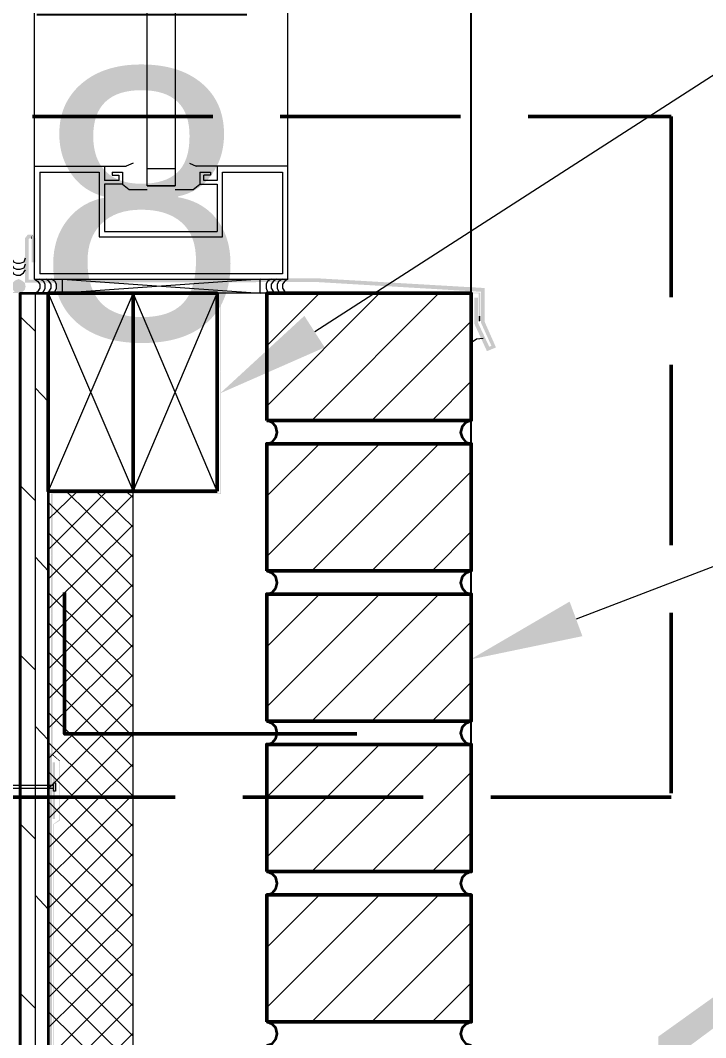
# Model space of a CAD drawing. Header units: inches. Extents: x 5 to 516, y -193 to 129.
# Drawn here: x 354.601 to 355.614, y -43.736 to -42.232 of the extents above; entities that cross this region are included whole.
import ezdxf

# ---------------------------------------------------------------- set-up
doc = ezdxf.new("R2010")
doc.units = ezdxf.units.IN
doc.header["$MEASUREMENT"] = 0
doc.linetypes.add('PDF_IMPORT', pattern=[1, 0.8, -0.2])
for name, color, linetype in [('Highlight', 210, 'Continuous'), ('PDF5_Geometry', 7, 'Continuous'), ('PDF5_Solid Fills', 7, 'Continuous')]:
    doc.layers.add(name, color=color, linetype=linetype)
doc.styles.get("Standard").update_dxf_attribs({"font": 'arial.ttf'})
doc.dimstyles.get("Standard").update_dxf_attribs({"dimtxt": 0.4, "dimasz": 0.18, "dimexe": 0.18, "dimexo": 0.0625, "dimgap": 0.09, "dimtad": 0, "dimtih": 1, "dimtoh": 1, "dimdec": 4, "dimlfac": 12, "dimzin": 0, "dimdsep": 46, "dimlunit": 4, "dimtxsty": 'Standard', "dimcen": 0.09, "dimadec": 3, "dimazin": 0, "dimtfac": 1, "dimtdec": 4, "dimtofl": 0, "dimtmove": 0, "dimatfit": 3, "dimfxl": 1, "dimtolj": 1, "dimtzin": 0, "dimarcsym": 0})

# ---------------------------------------------------------------- blocks, each defined once
blk = doc.blocks.new('*D80')
at = {"layer": 'Defpoints', "color": 0, "transparency": 16777216}
for p in [(355.2677, -40.6084), (354.101, -42.6568), (355.2677, -43.5246)]:
    blk.add_point(p, dxfattribs=at)
at = {"layer": 'Highlight', "color": 0, "lineweight": -2, "transparency": 16777216}
for p, q in [((354.101, -42.5943), (354.101, -40.4284)), ((355.2677, -43.4621), (355.2677, -40.4284)), ((354.281, -40.6084), (355.0877, -40.6084)), ((355.2677, -40.6084), (355.4477, -40.6084))]:
    blk.add_line(p, q, dxfattribs=at)
at = {"layer": 'Highlight', "color": 0, "transparency": 16777216}
for points in [[(354.281, -40.5784), (354.281, -40.6384), (354.101, -40.6084)], [(355.0877, -40.5784), (355.0877, -40.6384), (355.2677, -40.6084)]]:
    blk.add_solid(points, dxfattribs=at)
at = {"layer": 'Highlight', "color": 0, "transparency": 16777216, "insert": (356.0505, -40.6084), "char_height": 0.4, "attachment_point": 5}
blk.add_mtext('\\A1;1\'-2"', dxfattribs=at)
blk = doc.blocks.new('*D82')
at = {"layer": 'Defpoints', "color": 0, "transparency": 16777216}
for p in [(355.2677, -43.7123), (354.0388, -43.7355), (355.2677, -43.8691)]:
    blk.add_point(p, dxfattribs=at)
at = {"layer": 'Highlight', "color": 0, "lineweight": -2, "transparency": 16777216}
for p, q in [((355.2677, -43.7748), (355.2677, -44.0491)), ((354.0388, -43.798), (354.0388, -44.0491)), ((354.2188, -43.8691), (355.0877, -43.8691)), ((355.2677, -43.8691), (355.4477, -43.8691))]:
    blk.add_line(p, q, dxfattribs=at)
at = {"layer": 'Highlight', "color": 0, "transparency": 16777216}
for points in [[(354.2188, -43.8391), (354.2188, -43.8991), (354.0388, -43.8691)], [(355.0877, -43.8391), (355.0877, -43.8991), (355.2677, -43.8691)]]:
    blk.add_solid(points, dxfattribs=at)
at = {"layer": 'Highlight', "color": 0, "transparency": 16777216, "insert": (356.2022, -43.8691), "char_height": 0.4, "attachment_point": 5}
blk.add_mtext('\\A1;1\'-2{\\H1x;\\S3/4;}"', dxfattribs=at)
blk = doc.blocks.new('*D84')
at = {"layer": 'Defpoints', "color": 0, "transparency": 16777216}
for p in [(354.3778, -42.5835), (354.3778, -42.5835), (354.3778, -42.6357)]:
    blk.add_point(p, dxfattribs=at)
at = {"layer": 'Highlight', "color": 0, "lineweight": -2, "transparency": 16777216}
for p, q in [((354.3778, -42.4035), (354.3778, -42.2235)), ((354.3778, -42.2235), (354.5578, -42.2235)), ((354.4403, -42.5835), (354.5578, -42.5835)), ((354.4403, -42.6357), (354.5578, -42.6357)), ((354.3778, -42.8157), (354.3778, -42.9957))]:
    blk.add_line(p, q, dxfattribs=at)
at = {"layer": 'Highlight', "color": 0, "transparency": 16777216}
for points in [[(354.3478, -42.4035), (354.4078, -42.4035), (354.3778, -42.5835)], [(354.3478, -42.8157), (354.4078, -42.8157), (354.3778, -42.6357)]]:
    blk.add_solid(points, dxfattribs=at)
at = {"layer": 'Highlight', "color": 0, "transparency": 16777216, "insert": (354.8799, -42.2235), "char_height": 0.4, "attachment_point": 5}
blk.add_mtext('\\A1;{\\H1x;\\S5/8;}"', dxfattribs=at)
blk = doc.blocks.new('*D85')
at = {"layer": 'Defpoints', "color": 0, "transparency": 16777216}
for p in [(354.101, -41.3995), (354.5877, -42.5835), (354.101, -42.6568)]:
    blk.add_point(p, dxfattribs=at)
at = {"layer": 'Highlight', "color": 0, "lineweight": -2, "transparency": 16777216}
for p, q in [((354.101, -42.5943), (354.101, -41.2195)), ((354.5877, -42.521), (354.5877, -41.2195)), ((353.921, -41.3995), (353.741, -41.3995)), ((354.7677, -41.3995), (354.9477, -41.3995))]:
    blk.add_line(p, q, dxfattribs=at)
at = {"layer": 'Highlight', "color": 0, "transparency": 16777216}
for points in [[(353.921, -41.3695), (353.921, -41.4295), (354.101, -41.3995)], [(354.7677, -41.3695), (354.7677, -41.4295), (354.5877, -41.3995)]]:
    blk.add_solid(points, dxfattribs=at)
at = {"layer": 'Highlight', "color": 0, "transparency": 16777216, "insert": (353.1401, -41.3995), "char_height": 0.4, "attachment_point": 5}
blk.add_mtext('\\A1;5{\\H1x;\\S13/16;}"', dxfattribs=at)

msp = doc.modelspace()

# ---------------------------------------------------------------- hatches: boundary and pattern name
at = {"layer": 'PDF5_Solid Fills', "transparency": 33554559}
for points in [[(354.616584, -42.5545657), (354.6188062, -42.5490101), (354.6121396, -42.5490101), (354.6076954, -42.5545657), (354.6076956, -42.6201216), (355.0388067, -42.61901), (355.0388076, -42.6134547), (354.613252, -42.6156771), (354.6132509, -42.5556771), (354.6143619, -42.554566)], [(354.6176949, -42.5556768), (354.6232505, -42.5901212), (354.6232505, -42.5545657), (354.618806, -42.5490104)], [(354.6088078, -42.6256765), (354.6076967, -42.6201209), (354.6032511, -42.6167878), (354.5988069, -42.6145657), (354.5932515, -42.616788), (354.5899185, -42.6201212), (354.5876964, -42.6256765), (354.5899186, -42.6301209), (354.5932518, -42.6345658), (354.598807, -42.6356766), (354.6032515, -42.6345655), (354.6076957, -42.6301211)], [(355.0388073, -42.6134548), (355.0388073, -42.6190103), (355.2821406, -42.6334545), (355.2821409, -42.6790101), (355.2976964, -42.7134544), (355.2943625, -42.7145658), (355.2776948, -42.6790102), (355.2776966, -42.6423432), (355.2721402, -42.6423432), (355.2721405, -42.6801216), (355.2910289, -42.7212323), (355.304364, -42.7156766), (355.2876973, -42.6778986), (355.2876962, -42.6278992)], [(354.085473, -42.6334545), (354.0865841, -42.6612323), (354.0865841, -42.6345656), (355.154362, -42.6356767), (355.2788071, -42.6356766), (355.2788065, -42.66901), (355.2810287, -42.66901), (355.2810293, -42.6345656), (355.1543632, -42.6345656)], [(355.2810287, -42.6690103), (355.2788065, -42.6690103), (355.2788065, -42.6767881), (355.2810287, -42.6767881)], [(354.6465862, -42.9312322), (354.6488084, -43.3167878), (354.6488084, -42.9323433), (354.8976973, -42.9323431), (354.8965862, -42.931232), (354.896584, -42.9312321)], [(354.6510254, -44.6256769), (354.6499183, -43.4201215), (354.6499183, -44.6256769), (354.6476953, -44.6256769), (354.6476962, -43.3156769), (354.6432519, -43.3156769), (354.6432518, -44.6301215), (354.9232519, -44.6301215), (354.925474, -44.6256769), (355.048808, -44.6256769), (355.048808, -44.6201213), (354.9221397, -44.6201213), (354.9199185, -44.625677)], [(354.6588069, -43.3267879), (354.659918, -43.3267879), (354.6488079, -43.3167879), (354.6465846, -43.3167879)], [(354.6499183, -43.4201212), (354.6510294, -43.4201212), (354.6599172, -43.4145656), (354.6588069, -43.3267878), (354.6588072, -43.4134545)]]:
    msp.add_hatch(color=256, dxfattribs=at).paths.add_polyline_path(points)

# ---------------------------------------------------------------- linework, layer by layer
at = {"layer": 'PDF5_Geometry', "lineweight": 15}
for points in [[(354.7888072, -42.4767874), (354.7888072, -35.5445647), (354.8299183, -35.5445647), (354.8299183, -42.4767874)], [(354.7676958, -44.6356768), (354.7676958, -42.9278989), (354.6421403, -42.9278989), (354.6421403, -44.6356768)], [(354.6499183, -43.3712325), (354.6499183, -43.3590103), (354.6532517, -43.3590103), (354.6532517, -43.3712325)]]:
    msp.add_lwpolyline(points, close=True, dxfattribs=at)
for points in [[(354.62214, -42.6145658), (354.9965845, -42.6145658), (354.9965845, -42.4478991), (354.9965845, -35.5734541)], [(354.6221406, -42.6145658), (354.6221406, -42.4478991), (354.6221406, -35.5734541)], [(355.0365851, -42.6923438), (358.2899186, -40.5990103), (358.7888076, -40.5990103)], [(355.4232519, -43.116788), (358.2899189, -42.0190102), (358.7888078, -42.0190102)], [(354.6221406, -42.4478991), (354.7576961, -42.4478991)], [(354.7254731, -42.4478991), (354.7254731, -42.4690103)], [(354.7676958, -42.4434549), (354.7576958, -42.4478993)], [(354.7888072, -42.4512323), (354.8299183, -42.4512323)], [(354.8510292, -42.4434549), (354.8610292, -42.4478993)], [(354.9965845, -42.4478991), (354.8610289, -42.4478991)], [(354.8921398, -42.4478991), (354.8921398, -42.4690103)], [(354.629919, -42.4567877), (354.7176967, -42.4567877), (354.7176967, -42.5523433), (354.899919, -42.5523433)], [(354.6299191, -42.4567877), (354.6299191, -42.6067877)], [(354.7365845, -42.4567875), (354.7365845, -42.4612319), (354.7465845, -42.4612319), (354.7465845, -42.4690097), (354.7254734, -42.4690097)], [(354.7521409, -42.4567877), (354.7521409, -42.4745655), (354.7254743, -42.4745655)], [(354.736586, -42.4567877), (354.7521416, -42.4567877)], [(354.8665842, -42.4567881), (354.8665842, -42.4745659), (354.8921398, -42.4745659), (354.8921398, -42.5445659)], [(354.8665857, -42.4567877), (354.8821413, -42.4567877), (354.8821413, -42.4612321), (354.8721413, -42.4612321)], [(354.8921398, -42.46901), (354.8721398, -42.46901), (354.8721398, -42.4612322)], [(354.8999184, -42.5523432), (354.8999184, -42.4567877), (354.9888072, -42.4567877)], [(354.9888059, -42.4567877), (354.9888059, -42.6067877)], [(354.7254731, -42.4745659), (354.7254731, -42.5445659)], [(354.7521394, -42.4745655), (354.7621394, -42.4823433), (354.7888061, -42.4823433)], [(354.7888072, -42.476788), (354.8299183, -42.476788)], [(354.8565856, -42.4823433), (354.8665857, -42.4745655)], [(354.8299178, -42.4823433), (354.8565845, -42.4823433)], [(354.7254731, -42.5445653), (354.8921398, -42.5445653)], [(354.5876964, -42.5834548), (354.5910297, -42.5890104), (354.5954742, -42.5912326), (354.6010297, -42.5912326), (354.6065853, -42.5890104), (354.6088075, -42.5834548)], [(354.5876964, -42.5923434), (354.5910297, -42.5978989), (354.5954742, -42.6001212), (354.6010297, -42.6001212), (354.6065853, -42.5978989), (354.6088075, -42.5923434)], [(354.5876964, -42.6012319), (354.5910297, -42.6067875), (354.5954742, -42.6090097), (354.6010297, -42.6090097), (354.6054742, -42.6056763), (354.6088075, -42.6012319)], [(354.6221406, -42.6145655), (354.626585, -42.6178989), (354.6299183, -42.6223433), (354.6299183, -42.6278989), (354.626585, -42.6334544), (354.6221406, -42.6356766), (354.6221406, -42.6345655)], [(354.9888059, -42.6067878), (354.629917, -42.6067878)], [(354.6299191, -42.6356766), (354.6354747, -42.6334544), (354.6376969, -42.6278989), (354.6376969, -42.6223433), (354.6354747, -42.6178989), (354.6299191, -42.6145655)], [(354.6388077, -42.6356766), (354.6432521, -42.6334544), (354.6465855, -42.6278989), (354.6465855, -42.6223433), (354.6432521, -42.6178989), (354.6388077, -42.6145655)], [(354.646584, -42.6356766), (354.6521396, -42.6334544), (354.6543618, -42.6278989), (354.6543618, -42.6223433), (354.6521396, -42.6178989), (354.646584, -42.6145655)], [(354.6632511, -42.6356769), (354.6632511, -42.6145658), (354.9554734, -42.6356769), (354.9554734, -42.6145658)], [(354.9554739, -42.6145658), (354.6632517, -42.6356769)], [(354.972141, -42.6145658), (354.9665855, -42.6178992), (354.9643633, -42.6223436), (354.9643633, -42.6278992), (354.9665855, -42.6334547), (354.972141, -42.6356769)], [(354.9799174, -42.6145658), (354.9754729, -42.6178992), (354.9721396, -42.6223436), (354.9721396, -42.6278992), (354.9754729, -42.6334547), (354.9799174, -42.6356769)], [(354.9888059, -42.6145658), (354.9832503, -42.6178992), (354.9810281, -42.6223436), (354.9810281, -42.6278992), (354.9832503, -42.6334547), (354.9888059, -42.6356769)], [(354.9965845, -42.6145658), (354.99214, -42.6178992), (354.9888067, -42.6223436), (354.9888067, -42.6278992), (354.99214, -42.6334547), (354.9965845, -42.6356769)], [(354.6021414, -44.6356768), (354.6021414, -42.6356766)], [(354.9965845, -42.6356766), (354.62214, -42.6356766)], [(354.6232505, -44.6356768), (354.6232505, -42.6356766)], [(354.6421397, -42.6356766), (354.7676953, -42.9278989), (354.8921398, -42.6356766)], [(354.8921403, -42.9278989), (354.7676958, -42.6356766), (354.6421403, -42.9278989)], [(354.9654746, -42.8023433), (355.1321413, -42.6356766)], [(354.9654746, -42.7134547), (355.0432524, -42.6356769)], [(355.0321409, -42.8234541), (355.2199187, -42.6356764)], [(354.6232505, -42.6923438), (354.6021394, -42.6712327)], [(355.1210307, -42.8234541), (355.2676973, -42.6767875)], [(355.2799187, -42.6767878), (355.2799187, -42.6756767)], [(355.2854729, -42.7023434), (355.2754729, -42.7034545), (355.2676952, -42.7090101)], [(355.2099182, -42.8234541), (355.267696, -42.7656764)], [(354.6421397, -42.7956764), (354.6232509, -42.7756764)], [(354.6021414, -42.8378991), (354.6010303, -42.836788)], [(354.9654746, -43.0245656), (355.1321413, -42.8578989)], [(354.9654746, -42.9356769), (355.0432524, -42.8578991)], [(355.0321409, -43.0456764), (355.2199187, -42.8578986)], [(355.1210307, -43.0456764), (355.2676973, -42.8990097)], [(354.6232505, -42.9423439), (354.6021394, -42.9212327)], [(354.6421397, -43.0145654), (354.7288064, -42.9278987)], [(354.6421397, -42.9701216), (354.6854731, -42.9278994)], [(354.7676958, -43.0256772), (354.668807, -42.9278994)], [(354.7676958, -42.9812323), (354.7132514, -42.927899)], [(354.7676958, -42.937899), (354.7576958, -42.927899)], [(354.6421397, -43.0578992), (354.7676953, -42.9334548)], [(354.7676958, -43.070121), (354.6421403, -42.9445654)], [(354.6421397, -43.1023436), (354.7676953, -42.9778991)], [(354.7676958, -43.1145659), (354.6421403, -42.9890103)], [(355.2099182, -43.0456764), (355.267696, -42.9878986)], [(354.6421397, -43.1467879), (354.7676953, -43.0212323)], [(354.6421397, -43.0456764), (354.6232509, -43.0256764)], [(354.7676958, -43.1590102), (354.6421403, -43.0334546)], [(354.6421397, -43.1912322), (354.7676953, -43.0656767)], [(354.7676958, -43.2023435), (354.6421403, -43.077899)], [(354.9654746, -43.2467878), (355.1321413, -43.0801211)], [(354.9654746, -43.1578991), (355.0432524, -43.0801214)], [(355.0321409, -43.2678989), (355.2199187, -43.0801211)], [(354.6021414, -43.0878992), (354.6010303, -43.086788)], [(354.6421397, -43.2356769), (354.7676953, -43.1101213)], [(354.7676958, -43.2467878), (354.6421403, -43.1223434)], [(355.1210307, -43.2678989), (355.2676973, -43.1212322)], [(354.6421397, -43.2790101), (354.7676953, -43.1545657)], [(354.6232505, -43.1923436), (354.6021394, -43.1712325)], [(354.7676958, -43.2912324), (354.6421403, -43.1656769)], [(354.6421397, -43.3234545), (354.7676953, -43.19901)], [(354.7676958, -43.3356768), (354.6421403, -43.2101212)], [(355.2099182, -43.2678989), (355.267696, -43.2101211)], [(354.6421397, -43.3678991), (354.7676953, -43.2423435)], [(354.7676958, -43.37901), (354.6421403, -43.2545656)], [(354.6421397, -43.2956767), (354.6232509, -43.2756767)], [(354.6421397, -43.4123434), (354.7676953, -43.2867879)], [(354.7676958, -43.4234546), (354.6421403, -43.2990102)], [(354.9654746, -43.46901), (355.1321413, -43.3023434)], [(354.9654746, -43.3801214), (355.0432524, -43.3023436)], [(355.0321409, -43.4901211), (355.2199187, -43.3023434)], [(354.6021414, -43.3378992), (354.6010303, -43.3367881)], [(354.6421397, -43.4556767), (354.7676953, -43.3312322)], [(354.7676958, -43.467899), (354.6421403, -43.3423434)], [(355.1210307, -43.4901211), (355.2676973, -43.3434545)], [(354.5710293, -43.3623435), (354.6499182, -43.3623435)], [(354.5710293, -43.366788), (354.6499182, -43.366788)], [(354.6421397, -43.5001213), (354.7676953, -43.3756769)], [(354.7676958, -43.5123436), (354.6421403, -43.386788)], [(354.6232505, -43.4423436), (354.6021394, -43.4212325)], [(354.6421397, -43.5445656), (354.7676953, -43.4190101)], [(354.7676958, -43.5567879), (354.6421403, -43.4312324)], [(355.2099182, -43.4901211), (355.267696, -43.4323434)], [(354.6421397, -43.5890103), (354.7676953, -43.4634547)], [(354.7676958, -43.6001212), (354.6421403, -43.4756767)], [(354.6421397, -43.6334546), (354.7676953, -43.507899)], [(354.6421397, -43.5456767), (354.6232509, -43.5256767)], [(354.7676958, -43.6445658), (354.6421403, -43.5201214)], [(354.9654746, -43.6912323), (355.1321413, -43.5245656)], [(354.9654746, -43.6023436), (355.0432524, -43.5245658)], [(355.0321409, -43.7123434), (355.2199187, -43.5245656)], [(354.6421397, -43.6767879), (354.7676953, -43.5523434)], [(354.7676958, -43.6890102), (354.6421403, -43.5634546)], [(355.1210307, -43.7123434), (355.2676973, -43.5656767)], [(354.6021414, -43.5878992), (354.6010303, -43.5867881)], [(354.6421397, -43.7212325), (354.7676953, -43.596788)], [(354.7676958, -43.7334545), (354.6421403, -43.6078989)], [(354.6421397, -43.7656768), (354.7676953, -43.6401212)], [(354.7676958, -43.776788), (354.6421403, -43.6523436)], [(355.2099182, -43.7123434), (355.267696, -43.6545656)], [(354.6232505, -43.6923436), (354.6021394, -43.6712325)], [(354.6421397, -43.8101214), (354.7676953, -43.6845659)], [(354.7676958, -43.8212324), (354.6421403, -43.6967879)], [(354.6421397, -43.8534547), (354.7676953, -43.7290102)]]:
    msp.add_lwpolyline(points, dxfattribs=at)
at = {"layer": 'PDF5_Geometry', "linetype": 'PDF_IMPORT', "lineweight": 50, "ltscale": 0.333333}
msp.add_lwpolyline([(355.5632507, -42.3745654), (355.5632507, -43.3801212), (353.8854742, -43.3801214), (353.8854733, -42.3745653), (355.5632521, -42.3745654)], dxfattribs=at)
at = {"layer": 'PDF5_Geometry', "lineweight": 35}
msp.add_lwpolyline([(354.6010292, -44.6356768), (354.6010292, -42.6356766), (354.6421403, -42.6356766), (354.6421403, -44.6356768)], close=True, dxfattribs=at)
at = {"layer": 'PDF5_Geometry', "lineweight": 50}
for points in [[(354.7676953, -42.9278989), (354.6421397, -42.9278989), (354.6421397, -42.6356766), (354.7676953, -42.6356766)], [(354.8921403, -42.9278989), (354.7676958, -42.9278989), (354.7676958, -42.6356766), (354.8921403, -42.6356766)], [(354.9654746, -42.8234544), (354.9654746, -42.6356766), (355.2676969, -42.6356766), (355.2676969, -42.8234544)], [(354.9654746, -43.0456767), (354.9654746, -42.8578989), (355.2676969, -42.8578989), (355.2676969, -43.0456767)], [(354.9654746, -43.2678989), (354.9654746, -43.0801211), (355.2676969, -43.0801211), (355.2676969, -43.2678989)], [(354.9654746, -43.4901212), (354.9654746, -43.3023434), (355.2676969, -43.3023434), (355.2676969, -43.4901212)], [(354.9654746, -43.7123434), (354.9654746, -43.5245656), (355.2676969, -43.5245656), (355.2676969, -43.7123434)]]:
    msp.add_lwpolyline(points, close=True, dxfattribs=at)
at = {"layer": 'PDF5_Geometry', "lineweight": 35}
for points in [[(354.9654746, -42.8578989), (354.9732524, -42.8556767), (354.978808, -42.84901), (354.9810302, -42.8412322), (354.978808, -42.8323433), (354.9732524, -42.8267878), (354.9654746, -42.8234544)], [(355.2676959, -42.8234541), (355.2599181, -42.8267875), (355.2543626, -42.832343), (355.2521403, -42.8412319), (355.2543626, -42.8490097), (355.2599181, -42.8556764), (355.2676959, -42.8578986)], [(354.9654746, -43.0801211), (354.9732524, -43.0778989), (354.978808, -43.0712322), (354.9810302, -43.0634545), (354.978808, -43.0545656), (354.9732524, -43.04901), (354.9654746, -43.0456767)], [(355.2676959, -43.0456764), (355.2599181, -43.0490097), (355.2543626, -43.0545653), (355.2521403, -43.0634542), (355.2543626, -43.0712319), (355.2599181, -43.0778986), (355.2676959, -43.0801208)], [(354.9654746, -43.3023434), (354.9732524, -43.3001211), (354.978808, -43.2934545), (354.9810302, -43.2856767), (354.978808, -43.2767878), (354.9732524, -43.2712323), (354.9654746, -43.2678989)], [(355.2676959, -43.2678989), (355.2599181, -43.2712322), (355.2543626, -43.2767878), (355.2521403, -43.2856767), (355.2543626, -43.2934545), (355.2599181, -43.3001211), (355.2676959, -43.3023434)], [(354.9654746, -43.5245656), (354.9732524, -43.5223434), (354.978808, -43.5156767), (354.9810302, -43.5078989), (354.978808, -43.49901), (354.9732524, -43.4934545), (354.9654746, -43.4901212)], [(355.2676959, -43.4901211), (355.2599181, -43.4934545), (355.2543626, -43.49901), (355.2521403, -43.5078989), (355.2543626, -43.5156767), (355.2599181, -43.5223434), (355.2676959, -43.5245656)], [(354.9654746, -43.7467878), (354.9732524, -43.7445656), (354.978808, -43.737899), (354.9810302, -43.7301212), (354.978808, -43.7212323), (354.9732524, -43.7156767), (354.9654746, -43.7123434)], [(355.2676959, -43.7123434), (355.2599181, -43.7156767), (355.2543626, -43.7212323), (355.2521403, -43.7301212), (355.2543626, -43.7378989), (355.2599181, -43.7445656), (355.2676959, -43.7467878)]]:
    msp.add_lwpolyline(points, dxfattribs=at)
at = {"layer": 'PDF5_Geometry', "lineweight": 50}
msp.add_lwpolyline([(355.0988071, -43.2867879), (354.6665848, -43.2867879), (354.6665848, -43.077899)], dxfattribs=at)
at = {"layer": 'PDF5_Solid Fills', "lineweight": 50, "transparency": 33554559}
for points in [[(354.6176963, -42.5556771), (354.6188074, -42.5490104), (354.6165852, -42.554566)], [(354.6176963, -42.5901212), (354.6232518, -42.5901212), (354.6176963, -42.5556768)], [(354.896584, -42.9312321), (354.8976951, -42.9323432), (354.896584, -42.6356765)], [(354.8976962, -42.9323431), (354.8965851, -42.6356764), (354.8976962, -42.6356764)], [(355.0510301, -42.7156768), (354.8965857, -42.7834546), (355.0210301, -42.6690101)], [(354.646584, -43.3167878), (354.6488062, -43.3167878), (354.646584, -42.9312322)], [(355.4321404, -43.1423436), (355.2665849, -43.1767881), (355.4132515, -43.0912325)], [(354.6521405, -43.3290101), (354.6488071, -43.3290101), (354.6521405, -43.4123434)], [(354.6488084, -43.3290101), (354.6521417, -43.4123434), (354.6488084, -43.4123434)], [(354.6599191, -43.4145658), (354.6588079, -43.326788), (354.6599191, -43.326788)], [(354.6510283, -44.6301215), (354.6499172, -43.4201215), (354.6510283, -43.4201215)]]:
    msp.add_solid(points, dxfattribs=at)

# ---------------------------------------------------------------- dimensions: what is measured, and where the dimension line sits
at = {"layer": 'Highlight'}
for base, p1, p2, angle, picture, middle in [((355.2676969, -40.6083997), (354.1010291, -42.6567875), (355.2676969, -43.5245656), 180, '*D80', (356.0505209, -40.6083997)), ((354.1010291, -41.3994543), (354.5876964, -42.5834544), (354.1010291, -42.6567875), 180, '*D85', (353.1401151, -41.3994543)), ((354.3778068, -42.5834548), (354.3778068, -42.6356766), (354.3778068, -42.5834548), 90, '*D84', (354.8798669, -42.2234548))]:
    dim = msp.add_linear_dim(base=base, p1=p1, p2=p2, angle=angle, dimstyle='Standard', dxfattribs=at)
    dim.commit()
    dim.dimension.update_dxf_attribs({"geometry": picture, "text_midpoint": middle})
dim = msp.add_linear_dim(base=(355.2676969, -43.8691018), p1=(354.0388066, -43.7355341), p2=(355.2676969, -43.7123434), dimstyle='Standard', dxfattribs=at)
dim.commit()
dim.dimension.update_dxf_attribs({"geometry": '*D82', "text_midpoint": (356.2022262, -43.8691018)})

doc.saveas('drawing.dxf')
